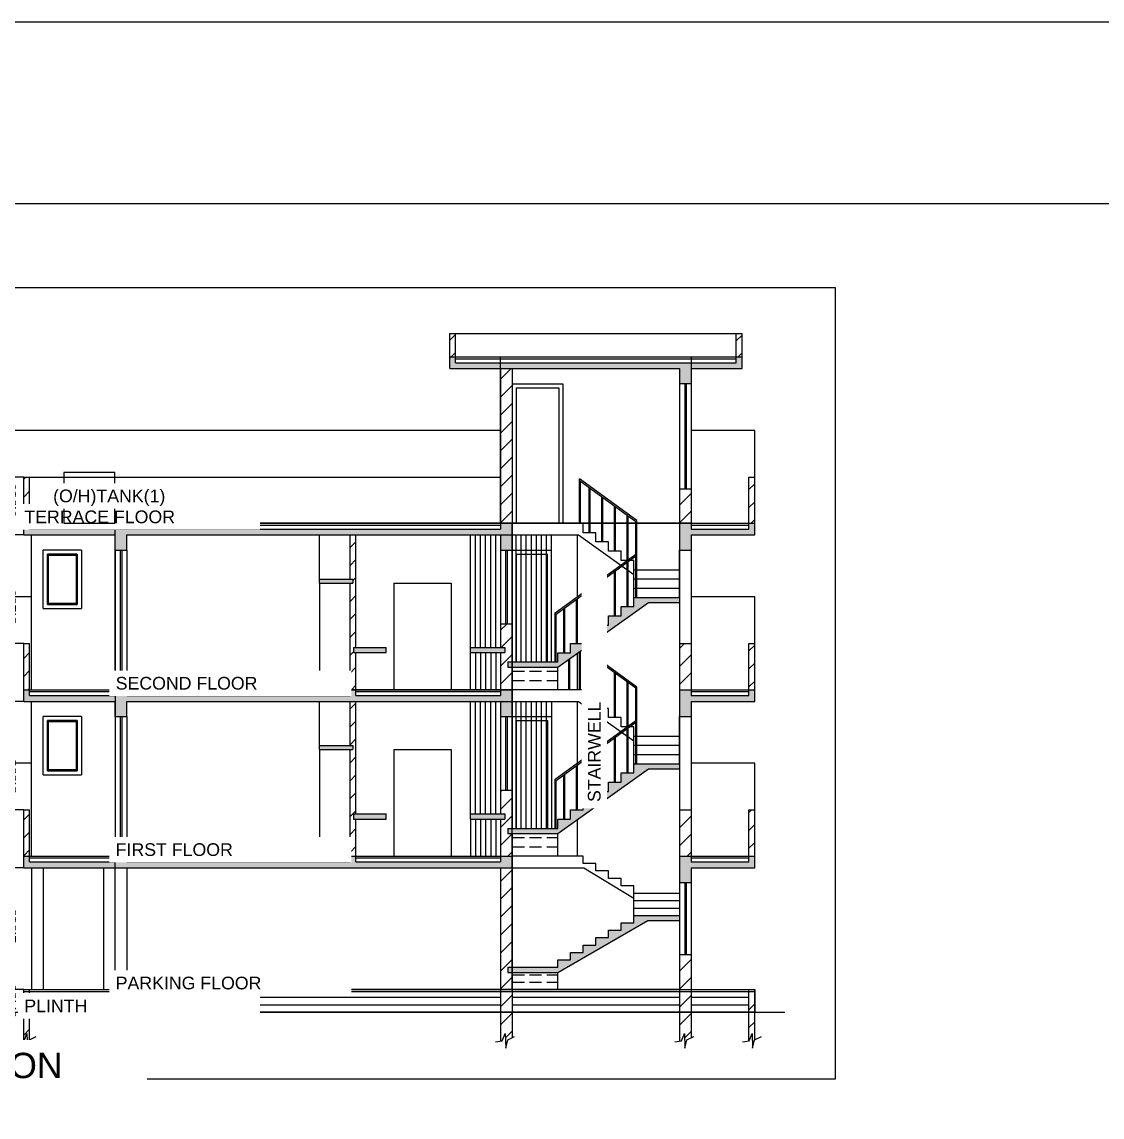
# Model space of a CAD drawing. Header units: metres. Extents: x 180 to 389, y -165 to 195.
# Drawn here: x 220.79 to 242.08, y -136.36 to -114.77 of the extents above; entities that cross this region are included whole.
import ezdxf

# ---------------------------------------------------------------- set-up
doc = ezdxf.new("R2010")
doc.units = ezdxf.units.M
doc.header["$LTSCALE"] = 2
doc.header["$MEASUREMENT"] = 0
doc.linetypes.add('ACAD_ISO02W100', pattern=[15, 12, -3])
for name, color, linetype in [('_Building', 52, 'Continuous'), ('_Dimension', 87, 'Continuous'), ('_FloorInSection', 132, 'Continuous'), ('_GroundLevel', 63, 'Continuous'), ('_MumtyInSection', 173, 'Continuous'), ('_Section', 75, 'Continuous'), ('_StaircaseWell', 140, 'Continuous'), ('_Tank', 133, 'Continuous')]:
    doc.layers.add(name, color=color, linetype=linetype)
doc.styles.add('DRAWING', font='times.ttf', dxfattribs={"height": 0.2})
doc.styles.get("Standard").update_dxf_attribs({"font": 'arial.ttf'})
doc.dimstyles.new('DRAWING', dxfattribs={"dimtxt": 0.2, "dimasz": 0.076, "dimexe": 0.076, "dimexo": 0.3, "dimgap": 0.037, "dimtad": 0, "dimdec": 3, "dimzin": 0, "dimdsep": 46, "dimtxsty": 'DRAWING', "dimblk": 'ARCHTICK', "dimtsz": 0.037, "dimcen": 0.09, "dimclre": 256, "dimclrt": 256, "dimadec": 0, "dimazin": 0, "dimtfac": 1, "dimtdec": 3, "dimtix": 1, "dimtofl": 0, "dimtmove": 2, "dimatfit": 3, "dimfxl": 1, "dimtolj": 1, "dimtzin": 0, "dimarcsym": 0})
pattern_1 = [(45, (-16.3848, -367.00454), (-0.1767767, 0.1767767), [])]

# ---------------------------------------------------------------- blocks, each defined once
blk = doc.blocks.new('*D592')
at = {"layer": '_Dimension', "linetype": 'ByBlock', "lineweight": -2, "ltscale": 0.01}
for p, q in [((220.528, -133.842), (220.499, -133.842)), ((220.528, -134.292), (220.499, -134.292))]:
    blk.add_line(p, q, dxfattribs=at)
at = {"layer": '_Dimension', "color": 0, "linetype": 'ByBlock', "lineweight": -2, "ltscale": 0.01}
for p, q in [((220.538, -133.805), (220.612, -133.879)), ((220.575, -133.842), (220.575, -133.768)), ((220.612, -134.329), (220.538, -134.255)), ((220.575, -134.292), (220.575, -134.366))]:
    blk.add_line(p, q, dxfattribs=at)
at = {"layer": 'Defpoints', "color": 0, "ltscale": 0.01}
for p in [(220.575, -133.842), (220.828, -133.842), (220.828, -134.292)]:
    blk.add_point(p, dxfattribs=at)
at = {"layer": '_Dimension', "ltscale": 0.01, "insert": (220.575, -134.067), "char_height": 0.2, "attachment_point": 5, "rotation": 90, "style": 'DRAWING'}
blk.add_mtext('\\A1;0.450', dxfattribs=at)
blk = doc.blocks.new('_ArchTick')
blk = doc.blocks.new('*D593')
at = {"layer": '_Dimension', "linetype": 'ByBlock', "lineweight": -2, "ltscale": 0.01}
for p, q in [((220.643, -131.327), (220.499, -131.327)), ((220.528, -133.842), (220.499, -133.842))]:
    blk.add_line(p, q, dxfattribs=at)
at = {"layer": '_Dimension', "color": 0, "linetype": 'ByBlock', "lineweight": -2, "ltscale": 0.01}
for p, q in [((220.612, -131.364), (220.538, -131.29)), ((220.575, -131.327), (220.575, -132.228)), ((220.575, -133.842), (220.575, -132.941)), ((220.538, -133.805), (220.612, -133.879))]:
    blk.add_line(p, q, dxfattribs=at)
at = {"layer": 'Defpoints', "color": 0, "ltscale": 0.01}
for p in [(220.575, -131.327), (220.943, -131.327), (220.828, -133.842)]:
    blk.add_point(p, dxfattribs=at)
at = {"layer": '_Dimension', "ltscale": 0.01, "insert": (220.575, -132.584), "char_height": 0.2, "attachment_point": 5, "rotation": 90, "style": 'DRAWING'}
blk.add_mtext('\\A1;2.515', dxfattribs=at)
blk = doc.blocks.new('*D594')
at = {"layer": '_Dimension', "linetype": 'ByBlock', "lineweight": -2, "ltscale": 0.01}
for p, q in [((220.643, -127.932), (220.499, -127.932)), ((220.643, -131.327), (220.499, -131.327))]:
    blk.add_line(p, q, dxfattribs=at)
at = {"layer": '_Dimension', "color": 0, "linetype": 'ByBlock', "lineweight": -2, "ltscale": 0.01}
for p, q in [((220.612, -127.969), (220.538, -127.895)), ((220.575, -127.932), (220.575, -129.276)), ((220.575, -131.327), (220.575, -129.983)), ((220.538, -131.29), (220.612, -131.364))]:
    blk.add_line(p, q, dxfattribs=at)
at = {"layer": 'Defpoints', "color": 0, "ltscale": 0.01}
for p in [(220.575, -127.932), (220.943, -127.932), (220.943, -131.327)]:
    blk.add_point(p, dxfattribs=at)
at = {"layer": '_Dimension', "ltscale": 0.01, "insert": (220.575, -129.629), "char_height": 0.2, "attachment_point": 5, "rotation": 90, "style": 'DRAWING'}
blk.add_mtext('\\A1;3.395', dxfattribs=at)
blk = doc.blocks.new('*D595')
at = {"layer": '_Dimension', "linetype": 'ByBlock', "lineweight": -2, "ltscale": 0.01}
for p, q in [((220.648, -124.652), (220.499, -124.652)), ((220.643, -127.932), (220.499, -127.932))]:
    blk.add_line(p, q, dxfattribs=at)
at = {"layer": '_Dimension', "color": 0, "linetype": 'ByBlock', "lineweight": -2, "ltscale": 0.01}
for p, q in [((220.612, -124.689), (220.538, -124.615)), ((220.575, -124.652), (220.575, -125.934)), ((220.575, -127.932), (220.575, -126.65)), ((220.538, -127.895), (220.612, -127.969))]:
    blk.add_line(p, q, dxfattribs=at)
at = {"layer": 'Defpoints', "color": 0, "ltscale": 0.01}
for p in [(220.575, -124.652), (220.948, -124.652), (220.943, -127.932)]:
    blk.add_point(p, dxfattribs=at)
at = {"layer": '_Dimension', "ltscale": 0.01, "insert": (220.575, -126.292), "char_height": 0.2, "attachment_point": 5, "rotation": 90, "style": 'DRAWING'}
blk.add_mtext('\\A1;3.280', dxfattribs=at)
blk = doc.blocks.new('*D596')
at = {"layer": '_Dimension', "color": 0, "linetype": 'ByBlock', "lineweight": -2, "ltscale": 0.01}
for p, q in [((220.612, -123.779), (220.538, -123.705)), ((220.575, -123.742), (220.575, -123.838)), ((220.575, -124.652), (220.575, -124.555)), ((220.538, -124.615), (220.612, -124.689))]:
    blk.add_line(p, q, dxfattribs=at)
at = {"layer": '_Dimension', "linetype": 'ByBlock', "lineweight": -2, "ltscale": 0.01}
for p, q in [((220.643, -123.742), (220.499, -123.742)), ((220.648, -124.652), (220.499, -124.652))]:
    blk.add_line(p, q, dxfattribs=at)
at = {"layer": 'Defpoints', "color": 0, "ltscale": 0.01}
for p in [(220.575, -123.742), (220.943, -123.742), (220.948, -124.652)]:
    blk.add_point(p, dxfattribs=at)
at = {"layer": '_Dimension', "ltscale": 0.01, "insert": (220.575, -124.197), "char_height": 0.2, "attachment_point": 5, "rotation": 90, "style": 'DRAWING'}
blk.add_mtext('\\A1;0.910', dxfattribs=at)

msp = doc.modelspace()

# ---------------------------------------------------------------- hatches: boundary and pattern name
at = {"ltscale": 0.01}
h = msp.add_hatch(dxfattribs=at)
h.set_pattern_fill('ANSI31', color=256, scale=2, style=0)
h.set_pattern_definition(pattern_1)
h.paths.add_polyline_path([(230.4532, -124.6517), (230.4532, -121.6017), (230.2232, -121.6017), (230.2232, -124.6517)])
h.paths.add_polyline_path([(234.9832, -121.3717), (234.9832, -120.9117), (234.8682, -120.9117), (234.8682, -121.3717)])
h.paths.add_polyline_path([(229.2232, -121.3717), (229.2232, -120.9117), (229.3382, -120.9117), (229.3382, -121.3717)])
h = msp.add_hatch(dxfattribs=at)
h.set_pattern_fill('ANSI31', color=256, scale=100, style=0)
h.set_pattern_definition([(45, (-16.385, -367.005), (-8.83883, 8.83883), [])])
h.paths.add_polyline_path([(229.2232, -121.6017), (229.2232, -121.3717), (229.3382, -121.3717), (229.3382, -121.4867), (234.8682, -121.4867), (234.8682, -121.3717), (234.9832, -121.3717), (234.9832, -121.6017), (233.9832, -121.6017), (233.9832, -121.9017), (233.7532, -121.9017), (233.7532, -121.6017)])
for points in [[(229.2232, -121.6017), (229.2232, -121.3717), (229.3382, -121.3717), (229.3382, -121.4867), (234.8682, -121.4867), (234.8682, -121.3717), (234.9832, -121.3717), (234.9832, -121.6017), (233.9832, -121.6017), (233.9832, -121.9017), (233.7532, -121.9017), (233.7532, -121.6017)], [(220.8282, -124.8817), (220.8282, -124.6517), (220.9432, -124.6517), (220.9432, -124.7667), (230.2232, -124.7667), (230.2232, -124.6517), (230.4532, -124.6517), (230.4532, -124.8817), (222.8582, -124.8817), (222.8582, -125.1817), (222.6282, -125.1817), (222.6282, -124.8817)], [(233.7532, -124.6517), (233.9832, -124.6517), (233.9832, -124.7667), (235.1182, -124.7667), (235.1182, -124.6517), (235.2332, -124.6517), (235.2332, -124.8817), (233.9832, -124.8817), (233.9832, -125.1817), (233.7532, -125.1817)], [(226.6582, -125.8317), (226.6582, -125.7517), (227.3166, -125.7517), (227.3166, -125.8317)], [(230.3674, -127.3857), (230.3674, -127.4857), (230.4532, -127.4857), (231.3532, -127.4857), (231.5697, -127.3316), (231.5897, -127.3174), (231.7389, -127.2112), (231.7794, -127.1824), (231.7994, -127.1681), (231.8416, -127.1381), (231.8673, -127.1197), (233.1427, -126.2117), (233.7532, -126.2117), (233.7532, -126.1117), (232.9109, -126.1117), (232.8909, -126.1117), (232.8532, -126.1117), (232.8532, -126.2937), (232.7382, -126.2937), (232.7182, -126.2937), (232.6032, -126.2937), (232.6032, -126.4757), (232.4882, -126.4757), (232.4682, -126.4757), (232.3532, -126.4757), (232.3532, -126.6577), (232.2382, -126.6577), (232.2182, -126.6577), (232.1032, -126.6577), (232.1032, -126.8397), (231.9882, -126.8397), (231.9682, -126.8397), (231.8532, -126.8397), (231.8532, -127.0217), (231.7389, -127.0217), (231.7382, -126.1343), (231.7382, -127.0217), (231.7182, -127.0217), (231.6032, -127.0217), (231.6032, -127.2037), (231.4882, -127.2037), (231.4682, -127.2037), (231.3532, -127.2037), (231.3532, -127.3857), (231.3179, -127.3857), (231.2979, -127.3857), (231.2311, -127.3857), (231.1511, -127.3857), (231.1311, -127.3857), (231.0311, -127.3857), (230.9311, -127.3857), (230.8311, -127.3857), (230.7311, -127.3857), (230.6311, -127.3857), (230.5332, -127.3857), (230.5311, -127.3857), (230.4532, -127.3857)], [(233.7532, -127.9317), (233.9832, -127.9317), (233.9832, -128.0467), (235.1182, -128.0467), (235.1182, -127.9317), (235.2332, -127.9317), (235.2332, -128.1617), (233.9832, -128.1617), (233.9832, -128.4617), (233.7532, -128.4617)], [(230.3674, -130.6657), (230.3674, -130.7657), (231.3532, -130.7657), (233.1427, -129.4917), (233.7532, -129.4917), (233.7532, -129.3917), (232.8532, -129.3917), (232.8532, -129.5737), (232.6032, -129.5737), (232.6032, -129.7557), (232.3532, -129.7557), (232.3532, -129.9377), (232.1032, -129.9377), (232.1032, -130.1197), (231.8532, -130.1197), (231.8532, -130.3017), (231.6032, -130.3017), (231.6032, -130.4837), (231.3532, -130.4837), (231.3532, -130.6657)], [(220.8282, -131.4417), (220.8282, -131.2117), (220.9432, -131.2117), (220.9432, -131.3267), (222.6282, -131.3267), (222.6282, -131.2117), (222.8582, -131.2117), (222.8582, -131.3267), (227.2582, -131.3267), (227.2582, -131.2117), (227.3732, -131.2117), (227.3732, -131.3267), (230.2232, -131.3267), (230.2232, -131.2117), (230.4532, -131.2117), (230.4532, -131.4417)], [(233.7532, -131.2117), (233.9832, -131.2117), (233.9832, -131.3267), (235.1182, -131.3267), (235.1182, -131.2117), (235.2332, -131.2117), (235.2332, -131.4417), (233.9832, -131.4417), (233.9832, -131.7417), (233.7532, -131.7417)], [(230.3674, -133.4037), (230.3674, -133.5037), (231.3532, -133.5037), (233.1246, -132.4817), (233.7532, -132.4817), (233.7532, -132.3817), (232.8532, -132.3817), (232.8532, -132.5277), (232.6032, -132.5277), (232.6032, -132.6737), (232.3532, -132.6737), (232.3532, -132.8197), (232.1032, -132.8197), (232.1032, -132.9657), (231.8532, -132.9657), (231.8532, -133.1117), (231.6032, -133.1117), (231.6032, -133.2577), (231.3532, -133.2577), (231.3532, -133.4037)]]:
    msp.add_hatch(color=256, dxfattribs=at).paths.add_polyline_path(points)
h = msp.add_hatch(dxfattribs=at)
h.set_pattern_fill('ANSI31', color=256, scale=2, style=0)
h.set_pattern_definition(pattern_1)
h.paths.add_polyline_path([(220.8282, -124.6517), (220.8282, -123.7417), (220.9432, -123.7417), (220.9432, -124.6517)])
h = msp.add_hatch(dxfattribs=at)
h.set_pattern_fill('ANSI31', color=256, scale=2, style=0)
h.set_pattern_definition(pattern_1)
h.paths.add_polyline_path([(233.7532, -123.9717), (233.7532, -124.6517), (233.9832, -124.6517), (233.9832, -123.9717)])
h.paths.add_polyline_path([(235.2332, -124.6517), (235.2332, -123.7417), (235.1182, -123.7417), (235.1182, -124.6517)])
h = msp.add_hatch(dxfattribs=at)
h.set_pattern_fill('ANSI31', color=256, scale=2, style=0)
h.set_pattern_definition(pattern_1)
h.paths.add_polyline_path([(227.3732, -127.9317), (227.3732, -127.2017), (227.3267, -127.2017), (227.3267, -127.1017), (227.3732, -127.1017), (227.3732, -124.8817), (227.2582, -124.8817), (227.2582, -125.7517), (227.3166, -125.7517), (227.3166, -125.8317), (227.2582, -125.8317), (227.2582, -127.9317)])
h = msp.add_hatch(color=256, dxfattribs=at)
h.paths.add_polyline_path([(230.2232, -128.4617), (230.4532, -128.4617), (230.4532, -128.1617), (230.2232, -128.1617)])
h.paths.add_polyline_path([(230.2232, -125.1817), (230.4532, -125.1817), (230.4532, -124.8817), (230.2232, -124.8817)])
h = msp.add_hatch(dxfattribs=at)
h.set_pattern_fill('ANSI31', color=256, scale=2, style=0)
h.set_pattern_definition(pattern_1)
h.paths.add_polyline_path([(230.4532, -127.9317), (230.4532, -127.4857), (230.3674, -127.4857), (230.3674, -127.3857), (230.4532, -127.3857), (230.4532, -126.6317), (230.2232, -126.6317), (230.2232, -127.1017), (230.3078, -127.1017), (230.3078, -127.2017), (230.2232, -127.2017), (230.2232, -127.9317)])
h = msp.add_hatch(dxfattribs=at)
h.set_pattern_fill('ANSI31', color=256, scale=2, style=0)
h.set_pattern_definition(pattern_1)
h.paths.add_polyline_path([(220.8282, -131.2117), (220.8282, -130.3017), (220.9432, -130.3017), (220.9432, -131.2117)])
h.paths.add_polyline_path([(220.8282, -127.9317), (220.8282, -127.0217), (220.9432, -127.0217), (220.9432, -127.9317)])
h.paths.add_polyline_path([(222.8582, -131.2117), (222.8582, -130.9117), (222.6282, -130.9117), (222.6282, -131.2117)])
h.paths.add_polyline_path([(222.8582, -127.9317), (222.8582, -127.6317), (222.6282, -127.6317), (222.6282, -127.9317)])
h = msp.add_hatch(color=256, dxfattribs=at)
h.paths.add_polyline_path([(229.6232, -127.1017), (229.6232, -127.2017), (230.3078, -127.2017), (230.3078, -127.1017)])
h.paths.add_polyline_path([(227.3267, -127.2017), (227.3267, -127.1017), (227.9732, -127.1017), (227.9732, -127.2017)])
h = msp.add_hatch(dxfattribs=at)
h.set_pattern_fill('ANSI31', color=256, scale=2, style=0)
h.set_pattern_definition(pattern_1)
h.paths.add_polyline_path([(233.7532, -127.9317), (233.7532, -127.0217), (233.9832, -127.0217), (233.9832, -127.9317)])
h.paths.add_polyline_path([(235.2332, -127.9317), (235.2332, -127.0217), (235.1182, -127.0217), (235.1182, -127.9317)])
h = msp.add_hatch(color=256, dxfattribs=at)
h.paths.add_polyline_path([(220.8282, -128.1617), (220.8282, -127.9317), (220.9432, -127.9317), (220.9432, -128.0467), (222.6282, -128.0467), (222.6282, -127.9317), (222.8582, -127.9317), (222.8582, -128.0467), (227.2582, -128.0467), (227.2582, -127.9317), (227.3732, -127.9317), (227.3732, -128.0467), (230.2232, -128.0467), (230.2232, -127.9317), (230.4532, -127.9317), (230.4532, -128.1617), (222.8582, -128.1617), (222.8582, -128.4617), (222.6282, -128.4617), (222.6282, -128.1617)])
h.paths.add_polyline_path([(229.6232, -130.3817), (229.6232, -130.4817), (230.3078, -130.4817), (230.3078, -130.3817)])
h.paths.add_polyline_path([(227.3267, -130.3817), (227.3267, -130.4817), (227.9732, -130.4817), (227.9732, -130.3817)])
h.paths.add_polyline_path([(226.6582, -129.1117), (226.6582, -129.0317), (227.3166, -129.0317), (227.3166, -129.1117)])
h = msp.add_hatch(dxfattribs=at)
h.set_pattern_fill('ANSI31', color=256, scale=2, style=0)
h.set_pattern_definition(pattern_1)
h.paths.add_polyline_path([(227.3732, -131.2117), (227.3732, -130.4817), (227.3267, -130.4817), (227.3267, -130.3817), (227.3732, -130.3817), (227.3732, -128.1617), (227.2582, -128.1617), (227.2582, -129.0317), (227.3166, -129.0317), (227.3166, -129.1117), (227.2582, -129.1117), (227.2582, -131.2117)])
h.paths.add_polyline_path([(230.4532, -131.2117), (230.4532, -130.7657), (230.3674, -130.7657), (230.3674, -130.6657), (230.4532, -130.6657), (230.4532, -129.9117), (230.2232, -129.9117), (230.2232, -130.3817), (230.3078, -130.3817), (230.3078, -130.4817), (230.2232, -130.4817), (230.2232, -131.2117)])
h = msp.add_hatch(dxfattribs=at)
h.set_pattern_fill('ANSI31', color=256, scale=2, style=0)
h.set_pattern_definition(pattern_1)
h.paths.add_polyline_path([(233.7532, -134.8573), (233.7895, -134.8517), (233.8479, -134.7106), (233.8573, -135.0004), (233.8969, -134.8367), (233.9832, -134.7942), (233.9832, -133.8817), (233.7532, -133.8817)])
h.paths.add_polyline_path([(233.7532, -131.2117), (233.7532, -130.3017), (233.9832, -130.3017), (233.9832, -131.2117)])
h.paths.add_polyline_path([(233.9832, -133.8417), (233.9832, -133.1617), (233.7532, -133.1617), (233.7532, -133.8417)])
h.paths.add_polyline_path([(235.1182, -134.8526), (235.1237, -134.8517), (235.1821, -134.7106), (235.1915, -135.0004), (235.2311, -134.8367), (235.2332, -134.8356), (235.2332, -133.8817), (235.1182, -133.8817)])
h.paths.add_polyline_path([(235.2332, -131.2117), (235.2332, -130.3017), (235.1182, -130.3017), (235.1182, -131.2117)])
h = msp.add_hatch(dxfattribs=at)
h.set_pattern_fill('ANSI31', color=256, scale=2, style=0)
h.set_pattern_definition(pattern_1)
h.paths.add_polyline_path([(230.2232, -133.8417), (230.4532, -133.8417), (230.4532, -133.5037), (230.3674, -133.5037), (230.3674, -133.4037), (230.4532, -133.4037), (230.4532, -131.4417), (230.2232, -131.4417)])
h.paths.add_polyline_path([(230.2232, -134.8573), (230.2595, -134.8517), (230.3179, -134.7106), (230.3273, -135.0004), (230.3669, -134.8367), (230.4532, -134.7942), (230.4532, -133.8817), (230.2232, -133.8817)])
h.paths.add_polyline_path([(220.8337, -134.8517), (220.8921, -134.7106), (220.9015, -135.0004), (220.9411, -134.8367), (220.9432, -134.8356), (220.9432, -133.8817), (220.8282, -133.8817), (220.8282, -134.8526)])

# ---------------------------------------------------------------- linework, layer by layer
for p, q in [((229.2232, -120.9117), (229.3382, -120.9117)), ((229.2232, -121.6017), (229.2232, -120.9117)), ((229.3382, -121.4867), (229.3382, -120.9117)), ((229.3382, -120.9117), (234.8682, -120.9117)), ((234.8682, -120.9117), (234.9832, -120.9117)), ((234.8682, -121.4867), (234.8682, -120.9117)), ((234.9832, -121.6017), (234.9832, -120.9117)), ((229.2232, -121.3717), (234.9832, -121.3717)), ((229.3382, -121.4067), (234.8682, -121.4067)), ((229.3382, -121.4867), (234.8682, -121.4867)), ((229.2232, -121.6017), (233.7532, -121.6017)), ((230.2232, -121.6017), (230.2232, -124.7667)), ((230.4532, -121.6017), (230.4532, -125.1817)), ((233.7532, -121.6017), (233.7532, -121.9017)), ((233.9832, -121.6017), (234.9832, -121.6017)), ((233.9832, -121.6017), (233.9832, -121.9017)), ((230.4532, -121.9017), (230.4532, -124.6557)), ((230.4532, -121.9017), (231.4532, -121.9017)), ((230.5332, -121.9817), (231.3732, -121.9817)), ((230.5332, -121.9817), (230.5332, -124.6557)), ((231.3732, -121.9817), (231.3732, -124.6557)), ((231.4532, -121.9017), (231.4532, -124.6557)), ((233.9832, -121.9017), (233.7532, -121.9017)), ((233.7532, -121.9017), (233.7532, -123.9717)), ((233.8532, -121.9017), (233.8532, -123.9717)), ((233.8832, -121.9017), (233.8832, -123.9717)), ((233.9832, -121.9017), (233.9832, -123.9717)), ((230.2232, -122.8217), (219.9832, -122.8217)), ((235.2332, -122.8217), (233.9832, -122.8217)), ((235.2332, -123.7417), (235.2332, -122.8217)), ((220.8282, -123.7417), (219.9832, -123.7417)), ((220.8282, -124.8817), (220.8282, -123.7417)), ((220.8282, -123.7417), (220.9432, -123.7417)), ((220.9432, -124.7667), (220.9432, -123.7417)), ((231.7794, -124.6557), (231.7794, -123.7757)), ((232.9109, -124.5994), (231.7794, -123.7757)), ((232.8909, -124.622), (231.7794, -123.8128)), ((231.7994, -124.6557), (231.7994, -123.8274)), ((235.1182, -123.7417), (235.2332, -123.7417)), ((235.1182, -124.7667), (235.1182, -123.7417)), ((235.2332, -124.8817), (235.2332, -123.7417)), ((231.9682, -124.8377), (231.9682, -123.9503)), ((231.9882, -124.8377), (231.9882, -123.9649)), ((232.2182, -125.0197), (232.2182, -124.1323)), ((233.7532, -123.9717), (233.7532, -125.1817)), ((233.7532, -123.9717), (233.9832, -123.9717)), ((233.9832, -123.9717), (233.9832, -124.7667)), ((232.2382, -125.0197), (232.2382, -124.1469)), ((232.4682, -125.2017), (232.4682, -124.3143)), ((232.4882, -125.2017), (232.4882, -124.3289)), ((232.7182, -125.3837), (232.7182, -124.4963)), ((232.7382, -125.3692), (232.7382, -124.5109)), ((220.8282, -124.6517), (230.4532, -124.6517)), ((220.9432, -124.6867), (230.2232, -124.6867)), ((220.9432, -124.7667), (230.2232, -124.7667)), ((231.8532, -124.6557), (230.4532, -124.6557)), ((231.8532, -124.8377), (231.8532, -124.6557)), ((232.8909, -125.2581), (232.8909, -124.622)), ((232.9109, -126.1117), (232.9109, -124.5994)), ((233.7532, -124.6517), (235.2332, -124.6517)), ((233.9832, -124.6867), (235.1182, -124.6867)), ((233.9832, -124.7667), (235.1182, -124.7667)), ((220.8282, -124.8817), (219.9832, -124.8817)), ((220.8282, -124.8817), (222.6282, -124.8817)), ((220.9832, -127.9317), (220.9832, -124.8817)), ((222.6282, -125.1817), (222.6282, -124.8817)), ((222.8582, -124.8817), (230.4532, -124.8817)), ((222.8582, -125.1817), (222.8582, -124.8817)), ((226.6582, -125.7517), (226.6582, -124.8817)), ((227.2582, -125.7517), (227.2582, -124.8817)), ((227.3732, -127.1017), (227.3732, -124.8817)), ((229.6308, -127.1017), (229.6308, -124.8817)), ((229.7308, -127.1017), (229.7308, -124.8817)), ((229.8308, -127.1017), (229.8308, -124.8817)), ((229.9308, -127.1017), (229.9308, -124.8817)), ((230.0308, -127.1017), (230.0308, -124.8817)), ((230.1308, -127.1017), (230.1308, -124.8817)), ((230.2232, -124.8817), (230.2232, -125.1817)), ((230.4532, -124.8817), (231.7587, -124.8817)), ((230.5311, -127.3857), (230.5311, -124.8817)), ((230.6311, -127.3857), (230.6311, -124.8817)), ((230.7311, -127.3857), (230.7311, -124.8817)), ((230.8311, -127.3857), (230.8311, -124.8817)), ((230.9311, -127.3857), (230.9311, -124.8817)), ((231.0311, -127.3857), (231.0311, -124.8817)), ((231.1311, -127.3857), (231.1311, -124.8817)), ((231.2311, -127.3857), (231.2311, -124.8817)), ((231.7389, -126.0967), (231.7389, -124.8817)), ((231.7587, -124.8817), (232.5928, -125.4751)), ((232.1032, -124.8377), (231.8532, -124.8377)), ((232.1032, -125.0197), (232.1032, -124.8377)), ((233.9832, -124.8817), (235.2332, -124.8817)), ((233.9832, -124.8817), (233.9832, -125.1817)), ((221.9632, -125.1817), (221.2132, -125.1817)), ((221.2132, -126.3317), (221.2132, -125.1817)), ((221.9632, -125.1817), (221.9632, -126.3317)), ((222.6282, -125.1817), (222.8582, -125.1817)), ((222.6282, -125.1817), (222.6282, -127.6317)), ((222.7282, -125.1817), (222.7282, -127.6317)), ((222.7582, -125.1817), (222.7582, -127.6317)), ((222.8582, -125.1817), (222.8582, -127.6317)), ((230.2232, -125.1817), (230.4532, -125.1817)), ((230.2232, -125.1817), (230.2232, -126.6317)), ((230.3232, -125.1817), (230.3232, -126.6317)), ((230.3532, -125.1817), (230.3532, -126.6317)), ((230.4532, -125.1817), (231.2311, -125.1817)), ((230.4532, -125.1817), (230.4532, -126.6317)), ((232.3532, -125.0197), (232.1032, -125.0197)), ((232.3532, -125.2017), (232.3532, -125.0197)), ((232.6032, -125.2017), (232.3532, -125.2017)), ((232.6032, -125.3837), (232.6032, -125.2017)), ((233.7532, -125.1817), (233.9832, -125.1817)), ((233.7532, -126.1117), (233.7532, -125.1817)), ((233.9832, -125.1817), (233.9832, -127.0217)), ((221.8832, -125.2617), (221.2932, -125.2617)), ((221.8832, -125.2617), (221.8832, -126.2517)), ((230.5332, -125.2617), (230.5332, -127.3857)), ((230.5332, -125.2617), (231.1511, -125.2617)), ((231.1511, -127.3857), (231.1511, -125.2617)), ((231.2979, -126.4177), (232.8909, -125.2581)), ((231.3179, -126.4403), (232.9109, -125.2806)), ((232.7182, -125.3837), (232.6032, -125.3837)), ((232.7182, -126.2937), (232.7182, -125.4209)), ((232.7382, -126.2937), (232.7382, -125.4063)), ((232.8532, -125.3837), (232.7692, -125.3837)), ((232.8532, -125.5657), (232.8532, -125.3837)), ((232.8909, -126.1117), (232.8909, -125.2952)), ((232.4682, -126.4757), (232.4682, -125.6029)), ((232.4882, -126.4757), (232.4882, -125.5883)), ((232.6186, -125.4934), (232.8532, -125.6603)), ((232.8532, -126.1117), (232.8532, -125.5657)), ((232.8532, -125.5657), (233.7532, -125.5657)), ((226.6582, -125.8317), (226.6582, -125.7517)), ((226.6582, -125.7517), (227.3166, -125.7517)), ((226.6582, -125.8317), (227.3166, -125.8317)), ((226.6582, -125.8317), (226.6582, -127.9317)), ((227.2582, -128.0467), (227.2582, -125.8317)), ((227.3166, -125.7517), (227.3166, -125.8317)), ((228.1232, -125.8317), (228.1232, -127.9317)), ((228.1232, -125.8317), (229.2484, -125.8317)), ((229.2484, -125.8317), (229.2484, -127.9317)), ((232.2182, -126.6577), (232.2182, -125.7849)), ((232.2382, -126.6577), (232.2382, -125.7703)), ((232.8532, -125.7477), (233.7532, -125.7477)), ((231.9682, -126.8397), (231.9682, -125.9669)), ((231.9882, -126.8397), (231.9882, -125.9523)), ((232.8532, -125.9297), (233.7532, -125.9297)), ((220.9832, -126.1017), (219.9832, -126.1017)), ((221.2932, -126.2517), (221.8832, -126.2517)), ((231.3532, -127.4857), (233.1427, -126.2117)), ((231.7182, -127.0217), (231.7182, -126.1489)), ((231.7382, -127.0217), (231.7382, -126.1343)), ((231.7389, -127.0217), (231.7389, -126.1338)), ((232.6032, -126.4757), (232.6032, -126.2937)), ((232.6032, -126.2937), (232.8532, -126.2937)), ((232.8532, -126.2937), (232.8532, -126.1117)), ((232.8532, -126.1117), (233.7532, -126.1117)), ((233.1427, -126.2117), (233.7532, -126.2117)), ((233.7532, -126.1117), (233.7532, -126.2117)), ((235.2332, -126.1017), (233.9832, -126.1017)), ((235.2332, -127.0217), (235.2332, -126.1017)), ((221.2132, -126.3317), (221.9632, -126.3317)), ((231.2979, -127.3857), (231.2979, -126.4177)), ((231.3179, -127.3857), (231.3179, -126.4403)), ((231.4682, -127.2037), (231.4682, -126.3309)), ((231.4882, -127.2037), (231.4882, -126.3163)), ((232.3532, -126.6577), (232.3532, -126.4757)), ((232.3532, -126.4757), (232.6032, -126.4757)), ((230.2232, -126.6317), (230.2232, -127.1017)), ((230.2232, -126.6317), (230.4532, -126.6317)), ((230.4532, -126.6317), (230.4532, -127.3857)), ((232.1032, -126.8397), (232.1032, -126.6577)), ((232.1032, -126.6577), (232.3532, -126.6577)), ((231.8532, -127.0217), (231.8532, -126.8397)), ((231.8532, -126.8397), (232.1032, -126.8397)), ((220.8282, -127.0217), (219.9832, -127.0217)), ((220.8282, -128.1617), (220.8282, -127.0217)), ((220.8282, -127.0217), (220.9432, -127.0217)), ((220.9432, -128.0467), (220.9432, -127.0217)), ((227.3267, -127.1017), (227.9732, -127.1017)), ((227.3267, -127.1017), (227.3267, -127.2017)), ((227.9732, -127.2017), (227.9732, -127.1017)), ((229.6232, -127.1017), (230.3078, -127.1017)), ((229.6232, -127.1017), (229.6232, -127.2017)), ((230.3078, -127.1017), (230.3078, -127.2017)), ((231.6032, -127.2037), (231.6032, -127.0217)), ((231.6032, -127.0217), (231.8532, -127.0217)), ((232.8909, -127.902), (231.8416, -127.1381)), ((232.9109, -127.8794), (231.8673, -127.1197)), ((233.7532, -127.0217), (233.7532, -128.4617)), ((233.7532, -127.0217), (233.9832, -127.0217)), ((233.9832, -127.0217), (233.9832, -128.0467)), ((235.1182, -127.0217), (235.2332, -127.0217)), ((235.1182, -128.0467), (235.1182, -127.0217)), ((235.2332, -128.1617), (235.2332, -127.0217)), ((227.3267, -127.2017), (227.9732, -127.2017)), ((227.3732, -128.0467), (227.3732, -127.2017)), ((229.6232, -127.2017), (230.3078, -127.2017)), ((229.6308, -127.9317), (229.6308, -127.2017)), ((229.7308, -127.2017), (229.7308, -127.9317)), ((229.8308, -127.2017), (229.8308, -127.9317)), ((229.9308, -127.2017), (229.9308, -127.9317)), ((230.0308, -127.2017), (230.0308, -127.9317)), ((230.1308, -127.2017), (230.1308, -127.9317)), ((230.2232, -127.2017), (230.2232, -128.0467)), ((231.3532, -127.3857), (231.3532, -127.2037)), ((231.3532, -127.2037), (231.6032, -127.2037)), ((231.5697, -127.9357), (231.5697, -127.3316)), ((231.5897, -127.9357), (231.5897, -127.3174)), ((231.7389, -127.9357), (231.7389, -127.2112)), ((231.7794, -127.9357), (231.7794, -127.1824)), ((231.7994, -127.9357), (231.7994, -127.1681)), ((231.9682, -128.1177), (231.9682, -127.2303)), ((231.9882, -128.1177), (231.9882, -127.2449)), ((230.3674, -127.3857), (231.3532, -127.3857)), ((230.3674, -127.3857), (230.3674, -127.4857)), ((230.3674, -127.4857), (231.3532, -127.4857)), ((230.4532, -127.4857), (230.4532, -128.4617)), ((231.3532, -127.9317), (231.3532, -127.4857)), ((232.2182, -128.2997), (232.2182, -127.4123)), ((232.2382, -128.2997), (232.2382, -127.4269)), ((232.4682, -128.4817), (232.4682, -127.5943)), ((222.6282, -128.0467), (222.6282, -127.6317)), ((222.6282, -127.6317), (222.8582, -127.6317)), ((222.8582, -128.0467), (222.8582, -127.6317)), ((232.4882, -128.4817), (232.4882, -127.6089)), ((232.7182, -128.6637), (232.7182, -127.7763)), ((232.7382, -128.6492), (232.7382, -127.7909)), ((220.8282, -127.9317), (230.4532, -127.9317)), ((220.9432, -127.9667), (222.6282, -127.9667)), ((222.8582, -127.9667), (227.2582, -127.9667)), ((227.3732, -127.9667), (230.2232, -127.9667)), ((231.8532, -127.9357), (230.4532, -127.9357)), ((231.8532, -128.1177), (231.8532, -127.9357)), ((232.8909, -128.5381), (232.8909, -127.902)), ((232.9109, -129.3917), (232.9109, -127.8794)), ((233.7532, -127.9317), (235.2332, -127.9317)), ((233.9832, -127.9667), (235.1182, -127.9667)), ((220.8282, -128.1617), (219.9832, -128.1617)), ((220.8282, -128.1617), (222.6282, -128.1617)), ((220.9432, -128.0467), (222.6282, -128.0467)), ((220.9832, -131.2117), (220.9832, -128.1617)), ((222.6282, -128.4617), (222.6282, -128.1617)), ((222.8582, -128.0467), (227.2582, -128.0467)), ((222.8582, -128.1617), (230.4532, -128.1617)), ((222.8582, -128.4617), (222.8582, -128.1617)), ((226.6582, -129.0317), (226.6582, -128.1617)), ((227.2582, -129.0317), (227.2582, -128.1617)), ((227.3732, -128.0467), (230.2232, -128.0467)), ((227.3732, -130.3817), (227.3732, -128.1617)), ((229.6308, -130.3817), (229.6308, -128.1617)), ((229.7308, -130.3817), (229.7308, -128.1617)), ((229.8308, -130.3817), (229.8308, -128.1617)), ((229.9308, -130.3817), (229.9308, -128.1617)), ((230.0308, -130.3817), (230.0308, -128.1617)), ((230.1308, -130.3817), (230.1308, -128.1617)), ((230.2232, -128.1617), (230.2232, -128.4617)), ((230.4532, -128.1617), (231.7587, -128.1617)), ((230.5311, -130.6657), (230.5311, -128.1617)), ((230.6311, -130.6657), (230.6311, -128.1617)), ((230.7311, -130.6657), (230.7311, -128.1617)), ((230.8311, -130.6657), (230.8311, -128.1617)), ((230.9311, -130.6657), (230.9311, -128.1617)), ((231.0311, -130.6657), (231.0311, -128.1617)), ((231.1311, -130.6657), (231.1311, -128.1617)), ((231.2311, -128.1617), (231.2311, -130.6657)), ((231.7389, -130.3017), (231.7389, -128.1617)), ((231.7587, -128.1617), (232.8532, -128.9403)), ((232.1032, -128.1177), (231.8532, -128.1177)), ((232.1032, -128.2997), (232.1032, -128.1177)), ((233.9832, -128.0467), (235.1182, -128.0467)), ((233.9832, -128.1617), (235.2332, -128.1617)), ((233.9832, -128.1617), (233.9832, -128.4617)), ((221.9632, -128.4617), (221.2132, -128.4617)), ((221.2132, -129.6117), (221.2132, -128.4617)), ((221.9632, -128.4617), (221.9632, -129.6117)), ((222.6282, -128.4617), (222.8582, -128.4617)), ((222.6282, -128.4617), (222.6282, -130.9117)), ((222.7282, -128.4617), (222.7282, -130.9117)), ((222.7582, -128.4617), (222.7582, -130.9117)), ((222.8582, -128.4617), (222.8582, -130.9117)), ((230.2232, -128.4617), (230.4532, -128.4617)), ((230.2232, -128.4617), (230.2232, -129.9117)), ((230.3232, -128.4617), (230.3232, -129.9117)), ((230.3532, -128.4617), (230.3532, -129.9117)), ((230.4532, -128.4617), (231.2311, -128.4617)), ((230.4532, -128.4617), (230.4532, -129.9117)), ((232.3532, -128.2997), (232.1032, -128.2997)), ((232.3532, -128.4817), (232.3532, -128.2997)), ((233.7532, -128.4617), (233.9832, -128.4617)), ((233.7532, -129.3917), (233.7532, -128.4617)), ((233.9832, -128.4617), (233.9832, -130.3017)), ((221.8832, -128.5417), (221.2932, -128.5417)), ((221.8832, -128.5417), (221.8832, -129.5317)), ((230.5332, -128.5417), (231.1511, -128.5417)), ((230.5332, -128.5417), (230.5332, -130.6657)), ((231.1511, -128.5417), (231.1511, -130.6657)), ((231.2979, -129.6977), (232.8909, -128.5381)), ((231.3179, -129.7203), (232.9109, -128.5606)), ((232.6032, -128.4817), (232.3532, -128.4817)), ((232.6032, -128.6637), (232.6032, -128.4817)), ((232.8532, -128.6637), (232.6032, -128.6637)), ((232.8532, -128.8457), (232.8532, -128.6637)), ((232.8909, -129.3917), (232.8909, -128.5752)), ((232.4682, -129.7557), (232.4682, -128.8829)), ((232.4882, -129.7557), (232.4882, -128.8683)), ((232.7182, -129.5737), (232.7182, -128.7009)), ((232.7382, -129.5737), (232.7382, -128.6863)), ((232.8532, -129.3917), (232.8532, -128.8457)), ((232.8532, -128.8457), (233.7532, -128.8457)), ((226.6582, -129.1117), (226.6582, -129.0317)), ((226.6582, -129.0317), (227.3166, -129.0317)), ((227.3166, -129.0317), (227.3166, -129.1117)), ((232.2182, -129.9377), (232.2182, -129.0649)), ((232.2382, -129.9377), (232.2382, -129.0503)), ((232.8532, -129.0277), (233.7532, -129.0277)), ((226.6582, -129.1117), (227.3166, -129.1117)), ((226.6582, -129.1117), (226.6582, -131.2117)), ((227.2582, -131.3267), (227.2582, -129.1117)), ((228.1232, -129.1117), (228.1232, -131.2117)), ((228.1232, -129.1117), (229.2484, -129.1117)), ((229.2484, -129.1117), (229.2484, -131.2117)), ((231.9682, -130.1197), (231.9682, -129.2469)), ((231.9882, -130.1197), (231.9882, -129.2323)), ((232.8532, -129.2097), (233.7532, -129.2097)), ((220.9832, -129.3817), (219.9832, -129.3817)), ((221.2932, -129.5317), (221.8832, -129.5317)), ((231.3532, -130.7657), (233.1427, -129.4917)), ((231.7182, -130.3017), (231.7182, -129.4289)), ((231.7382, -130.3017), (231.7382, -129.4143)), ((232.8532, -129.5737), (232.8532, -129.3917)), ((232.8532, -129.3917), (233.7532, -129.3917)), ((233.1427, -129.4917), (233.7532, -129.4917)), ((233.7532, -129.3917), (233.7532, -129.4917)), ((235.2332, -129.3817), (233.9832, -129.3817)), ((235.2332, -130.3017), (235.2332, -129.3817)), ((221.2132, -129.6117), (221.9632, -129.6117)), ((231.2979, -130.6657), (231.2979, -129.6977)), ((231.3179, -130.6657), (231.3179, -129.7203)), ((231.4682, -130.4837), (231.4682, -129.6109)), ((231.4882, -130.4837), (231.4882, -129.5963)), ((232.3532, -129.9377), (232.3532, -129.7557)), ((232.3532, -129.7557), (232.6032, -129.7557)), ((232.6032, -129.7557), (232.6032, -129.5737)), ((232.6032, -129.5737), (232.8532, -129.5737)), ((230.2232, -129.9117), (230.2232, -130.3817)), ((230.2232, -129.9117), (230.4532, -129.9117)), ((230.4532, -129.9117), (230.4532, -130.6657)), ((232.1032, -130.1197), (232.1032, -129.9377)), ((232.1032, -129.9377), (232.3532, -129.9377)), ((231.8532, -130.3017), (231.8532, -130.1197)), ((231.8532, -130.1197), (232.1032, -130.1197)), ((220.8282, -130.3017), (219.9832, -130.3017)), ((220.8282, -131.4417), (220.8282, -130.3017)), ((220.8282, -130.3017), (220.9432, -130.3017)), ((220.9432, -131.3267), (220.9432, -130.3017)), ((227.3267, -130.3817), (227.9732, -130.3817)), ((227.3267, -130.3817), (227.3267, -130.4817)), ((227.9732, -130.4817), (227.9732, -130.3817)), ((229.6232, -130.3817), (230.3078, -130.3817)), ((229.6232, -130.3817), (229.6232, -130.4817)), ((230.3078, -130.3817), (230.3078, -130.4817)), ((231.6032, -130.4837), (231.6032, -130.3017)), ((231.6032, -130.3017), (231.8532, -130.3017)), ((233.7532, -130.3017), (233.7532, -131.7417)), ((233.7532, -130.3017), (233.9832, -130.3017)), ((233.9832, -130.3017), (233.9832, -131.3267)), ((235.1182, -130.3017), (235.2332, -130.3017)), ((235.1182, -131.3267), (235.1182, -130.3017)), ((235.2332, -131.4417), (235.2332, -130.3017)), ((227.3267, -130.4817), (227.9732, -130.4817)), ((227.3732, -131.3267), (227.3732, -130.4817)), ((229.6232, -130.4817), (230.3078, -130.4817)), ((229.6308, -130.4817), (229.6308, -131.2117)), ((229.7308, -130.4817), (229.7308, -131.2117)), ((229.8308, -130.4817), (229.8308, -131.2117)), ((229.9308, -130.4817), (229.9308, -131.2117)), ((230.0308, -130.4817), (230.0308, -131.2117)), ((230.1308, -130.4817), (230.1308, -131.2117)), ((230.2232, -130.4817), (230.2232, -131.3267)), ((231.3532, -130.6657), (231.3532, -130.4837)), ((231.3532, -130.4837), (231.6032, -130.4837)), ((231.7389, -131.2117), (231.7389, -130.4912)), ((230.3674, -130.6657), (231.3532, -130.6657)), ((230.3674, -130.6657), (230.3674, -130.7657)), ((230.3674, -130.7657), (231.3532, -130.7657)), ((230.4532, -130.7657), (230.4532, -133.4037)), ((231.3532, -131.2117), (231.3532, -130.7657)), ((222.6282, -131.3267), (222.6282, -130.9117)), ((222.6282, -130.9117), (222.8582, -130.9117)), ((222.8582, -131.3267), (222.8582, -130.9117)), ((220.8282, -131.2117), (230.4532, -131.2117)), ((220.9432, -131.2467), (222.6282, -131.2467)), ((222.8582, -131.2467), (227.2582, -131.2467)), ((227.3732, -131.2467), (230.2232, -131.2467)), ((231.8532, -131.2117), (230.4532, -131.2117)), ((231.8532, -131.3597), (231.8532, -131.2137)), ((233.7532, -131.2117), (235.2332, -131.2117)), ((233.9832, -131.2467), (235.1182, -131.2467)), ((220.8282, -131.4417), (219.9832, -131.4417)), ((220.8282, -131.4417), (230.4532, -131.4417)), ((220.9432, -131.3267), (222.6282, -131.3267)), ((220.9832, -131.4417), (220.9832, -133.8417)), ((221.2132, -131.4417), (221.2132, -133.8417)), ((222.3982, -131.4417), (222.3982, -133.8417)), ((222.8582, -131.3267), (227.2582, -131.3267)), ((222.8582, -131.4417), (222.8582, -133.8417)), ((227.3732, -131.3267), (230.2232, -131.3267)), ((230.2232, -131.4417), (230.2232, -134.8573)), ((230.4532, -131.4417), (231.8661, -131.4417)), ((232.1032, -131.3597), (231.8532, -131.3597)), ((231.8661, -131.4417), (232.8532, -132.0443)), ((232.1032, -131.5057), (232.1032, -131.3597)), ((233.9832, -131.3267), (235.1182, -131.3267)), ((233.9832, -131.4417), (235.2332, -131.4417)), ((233.9832, -131.4417), (233.9832, -131.7417)), ((232.3532, -131.5057), (232.1032, -131.5057)), ((232.3532, -131.6517), (232.3532, -131.5057)), ((232.6032, -131.6517), (232.3532, -131.6517)), ((232.6032, -131.7977), (232.6032, -131.6517)), ((232.8532, -131.7977), (232.6032, -131.7977)), ((232.8532, -131.9437), (232.8532, -131.7977)), ((233.9832, -131.7417), (233.7532, -131.7417)), ((233.7532, -131.7417), (233.7532, -133.1617)), ((233.8532, -131.7417), (233.8532, -133.1617)), ((233.8832, -131.7417), (233.8832, -133.1617)), ((233.9832, -131.7417), (233.9832, -133.1617)), ((232.8532, -131.9437), (233.7532, -131.9437)), ((232.8532, -132.3817), (232.8532, -131.9437)), ((232.8532, -132.0897), (233.7532, -132.0897)), ((232.8532, -132.2357), (233.7532, -132.2357)), ((231.3532, -133.5037), (233.1246, -132.4817)), ((232.6032, -132.6737), (232.6032, -132.5277)), ((232.6032, -132.5277), (232.8532, -132.5277)), ((232.8532, -132.5277), (232.8532, -132.3817)), ((232.8532, -132.3817), (233.7532, -132.3817)), ((233.1246, -132.4817), (233.7532, -132.4817)), ((232.3532, -132.8197), (232.3532, -132.6737)), ((232.3532, -132.6737), (232.6032, -132.6737)), ((231.8532, -133.1117), (231.8532, -132.9657)), ((231.8532, -132.9657), (232.1032, -132.9657)), ((232.1032, -132.9657), (232.1032, -132.8197)), ((232.1032, -132.8197), (232.3532, -132.8197)), ((231.6032, -133.2577), (231.6032, -133.1117)), ((231.6032, -133.1117), (231.8532, -133.1117)), ((233.7532, -133.1617), (233.7532, -134.8573)), ((233.9832, -133.1617), (233.7532, -133.1617)), ((233.9832, -133.1617), (233.9832, -134.7942)), ((230.3674, -133.4037), (231.3532, -133.4037)), ((230.3674, -133.4037), (230.3674, -133.5037)), ((231.3532, -133.4037), (231.3532, -133.2577)), ((231.3532, -133.2577), (231.6032, -133.2577)), ((230.3674, -133.5037), (231.3532, -133.5037)), ((230.4532, -133.5037), (230.4532, -134.7942)), ((231.3532, -133.8417), (231.3532, -133.5037)), ((220.8282, -133.8417), (219.9832, -133.8417)), ((220.8282, -133.8417), (235.2332, -133.8417)), ((220.8282, -134.8526), (220.8282, -133.8417)), ((220.9432, -134.8356), (220.9432, -133.8417)), ((235.1182, -134.8526), (235.1182, -133.8417)), ((235.2332, -134.8356), (235.2332, -133.8417)), ((220.8282, -133.8817), (235.2332, -133.8817)), ((220.9432, -133.9917), (230.2232, -133.9917)), ((230.4532, -133.9917), (233.7532, -133.9917)), ((233.9832, -133.9917), (235.1182, -133.9917)), ((218.9202, -134.2917), (220.8282, -134.2917)), ((220.9432, -134.1417), (230.2232, -134.1417)), ((220.9432, -134.2917), (230.2232, -134.2917)), ((230.4532, -134.1417), (233.7532, -134.1417)), ((230.4532, -134.2917), (233.7532, -134.2917)), ((233.9832, -134.1417), (235.1182, -134.1417)), ((233.9832, -134.2917), (235.1182, -134.2917)), ((235.2332, -134.2917), (235.8275, -134.2917)), ((220.8337, -134.8517), (220.8921, -134.7106)), ((220.8921, -134.7106), (220.9015, -135.0004)), ((230.2595, -134.8517), (230.3179, -134.7106)), ((230.3179, -134.7106), (230.3273, -135.0004)), ((233.7895, -134.8517), (233.8479, -134.7106)), ((233.8479, -134.7106), (233.8573, -135.0004)), ((235.1237, -134.8517), (235.1821, -134.7106)), ((235.1821, -134.7106), (235.1915, -135.0004)), ((220.7016, -134.8719), (220.8337, -134.8517)), ((220.9015, -135.0004), (220.9411, -134.8367)), ((220.9411, -134.8367), (221.0748, -134.7708)), ((230.1274, -134.8719), (230.2595, -134.8517)), ((230.3273, -135.0004), (230.3669, -134.8367)), ((230.3669, -134.8367), (230.5006, -134.7708)), ((233.6574, -134.8719), (233.7895, -134.8517)), ((233.8573, -135.0004), (233.8969, -134.8367)), ((233.8969, -134.8367), (234.0306, -134.7708)), ((234.9916, -134.8719), (235.1237, -134.8517)), ((235.1915, -135.0004), (235.2311, -134.8367)), ((235.2311, -134.8367), (235.3648, -134.7708))]:
    msp.add_line(p, q, dxfattribs=at)
at = {"linetype": 'ACAD_ISO02W100', "ltscale": 0.01}
for p, q in [((230.4532, -127.5677), (231.3532, -127.5677)), ((230.4532, -127.7497), (231.3532, -127.7497)), ((230.4532, -130.8477), (231.3532, -130.8477)), ((230.4532, -131.0297), (231.3532, -131.0297)), ((230.4532, -133.5497), (231.3532, -133.5497)), ((230.4532, -133.6957), (231.3532, -133.6957))]:
    msp.add_line(p, q, dxfattribs=at)
at = {"ltscale": 0.01}
for points in [[(221.2932, -125.2617), (221.8832, -125.2617), (221.8832, -126.2517), (221.2932, -126.2517)], [(221.3132, -125.2817), (221.8632, -125.2817), (221.8632, -126.2317), (221.3132, -126.2317)], [(221.2932, -128.5417), (221.8832, -128.5417), (221.8832, -129.5317), (221.2932, -129.5317)], [(221.3132, -128.5617), (221.8632, -128.5617), (221.8632, -129.5117), (221.3132, -129.5117)]]:
    msp.add_lwpolyline(points, close=True, dxfattribs=at)
at = {"layer": '_FloorInSection', "ltscale": 0.01}
for points in [[(220.8282, -123.7417), (230.2232, -123.7417), (230.2232, -124.6517), (220.8282, -124.6517)], [(230.4532, -127.9317), (222.6282, -127.9317), (222.6282, -124.6517), (230.4532, -124.6517)], [(222.6282, -131.2117), (230.4532, -131.2117), (230.4532, -127.9317), (222.6282, -127.9317)], [(222.6282, -131.2117), (230.4532, -131.2117), (230.4532, -133.8417), (222.6282, -133.8417)], [(220.8282, -133.8417), (235.2332, -133.8417), (235.2332, -134.2917), (220.8282, -134.2917)]]:
    msp.add_lwpolyline(points, close=True, dxfattribs=at)
at = {"layer": '_GroundLevel', "ltscale": 0.01}
msp.add_lwpolyline([(218.9202, -134.2917), (235.8275, -134.2917)], dxfattribs=at)
at = {"layer": '_MumtyInSection', "ltscale": 0.01}
msp.add_lwpolyline([(230.2232, -121.3717), (233.9832, -121.3717), (233.9832, -124.6517), (230.2232, -124.6517)], close=True, dxfattribs=at)
at = {"layer": '_Section', "ltscale": 0.01}
msp.add_lwpolyline([(218.4543, -120.0042), (236.8203, -120.0042), (236.8203, -135.6082), (218.4543, -135.6082)], close=True, dxfattribs=at)
at = {"layer": '_StaircaseWell', "ltscale": 0.01}
msp.add_lwpolyline([(230.4532, -124.6517), (233.7532, -124.6517), (233.7532, -133.8417), (230.4532, -133.8417)], close=True, dxfattribs=at)

# ---------------------------------------------------------------- dimensions: what is measured, and where the dimension line sits
at = {"layer": '_Dimension', "ltscale": 0.01}
dim = msp.add_linear_dim(base=(220.5746, -127.9317), p1=(220.9432, -131.3267), p2=(220.9432, -127.9317), angle=90, dimstyle='DRAWING', dxfattribs=at)
dim.commit()
dim.dimension.update_dxf_attribs({"geometry": '*D594', "text_midpoint": (220.5746, -129.6292)})

# ---------------------------------------------------------------- next in the draw order: texts
at = {"layer": '_FloorInSection', "ltscale": 0.01, "char_height": 0.25, "width": 4.517248, "attachment_point": 1, "bg_fill": 2}
for s, insert in [('TERRACE FLOOR ', (220.8402, -124.3992)), ('SECOND FLOOR ', (222.6402, -127.6792)), ('FIRST FLOOR ', (222.6402, -130.9592)), ('PLINTH ', (220.8402, -134.0392))]:
    msp.add_mtext(s, dxfattribs=dict(at, insert=insert))
at = {"layer": '_Section', "ltscale": 0.01, "insert": (218.4874, -135.0897), "char_height": 0.5, "width": 4.517248, "attachment_point": 1, "bg_fill": 2}
msp.add_mtext('SECTION', dxfattribs=at)
at = {"layer": '_StaircaseWell', "ltscale": 0.01, "insert": (231.9456, -130.1457), "char_height": 0.25, "width": 4.517248, "attachment_point": 1, "rotation": 90, "bg_fill": 2}
msp.add_mtext('STAIRWELL', dxfattribs=at)

# ---------------------------------------------------------------- next in the draw order: linework, layer by layer
at = {"layer": '_Tank', "ltscale": 0.01}
msp.add_lwpolyline([(221.6214, -124.6517), (222.6214, -124.6517), (222.6214, -123.6517), (221.6214, -123.6517)], close=True, dxfattribs=at)

# ---------------------------------------------------------------- next in the draw order: texts
at = {"layer": '_FloorInSection', "ltscale": 0.01, "insert": (222.6402, -133.5892), "char_height": 0.25, "width": 4.517248, "attachment_point": 1, "bg_fill": 2}
msp.add_mtext('PARKING FLOOR ', dxfattribs=at)

# ---------------------------------------------------------------- next in the draw order: dimensions: what is measured, and where the dimension line sits
at = {"layer": '_Dimension', "ltscale": 0.01}
for base, p1, p2, picture, middle in [((220.5746, -123.7417), (220.9476, -124.6517), (220.9432, -123.7417), '*D596', (220.5746, -124.1967)), ((220.5746, -124.6517), (220.9432, -127.9317), (220.9476, -124.6517), '*D595', (220.5746, -126.2917)), ((220.5746, -131.3267), (220.8282, -133.8417), (220.9432, -131.3267), '*D593', (220.5746, -132.5842)), ((220.5746, -133.8417), (220.8282, -134.2917), (220.8282, -133.8417), '*D592', (220.5746, -134.0667))]:
    dim = msp.add_linear_dim(base=base, p1=p1, p2=p2, angle=90, dimstyle='DRAWING', dxfattribs=at)
    dim.commit()
    dim.dimension.update_dxf_attribs({"geometry": picture, "text_midpoint": middle})

# ---------------------------------------------------------------- next in the draw order: texts
at = {"layer": '_Tank', "ltscale": 0.01, "insert": (221.4068, -123.9862), "char_height": 0.25, "width": 4.517248, "attachment_point": 1, "bg_fill": 2}
msp.add_mtext('(O/H)TANK(1)', dxfattribs=at)

# ---------------------------------------------------------------- next in the draw order: linework, layer by layer
at = {"ltscale": 0.01}
msp.add_lwpolyline([(180.3196, -114.767), (260.2117, -114.767), (260.2117, -164.6996), (180.3196, -164.6996)], close=True, dxfattribs=at)
at = {"layer": '_Building', "ltscale": 0.01}
msp.add_lwpolyline([(192.3456, -118.3489), (242.8589, -118.3489), (242.8589, -158.5362), (192.3456, -158.5362)], close=True, dxfattribs=at)

doc.saveas('drawing.dxf')
